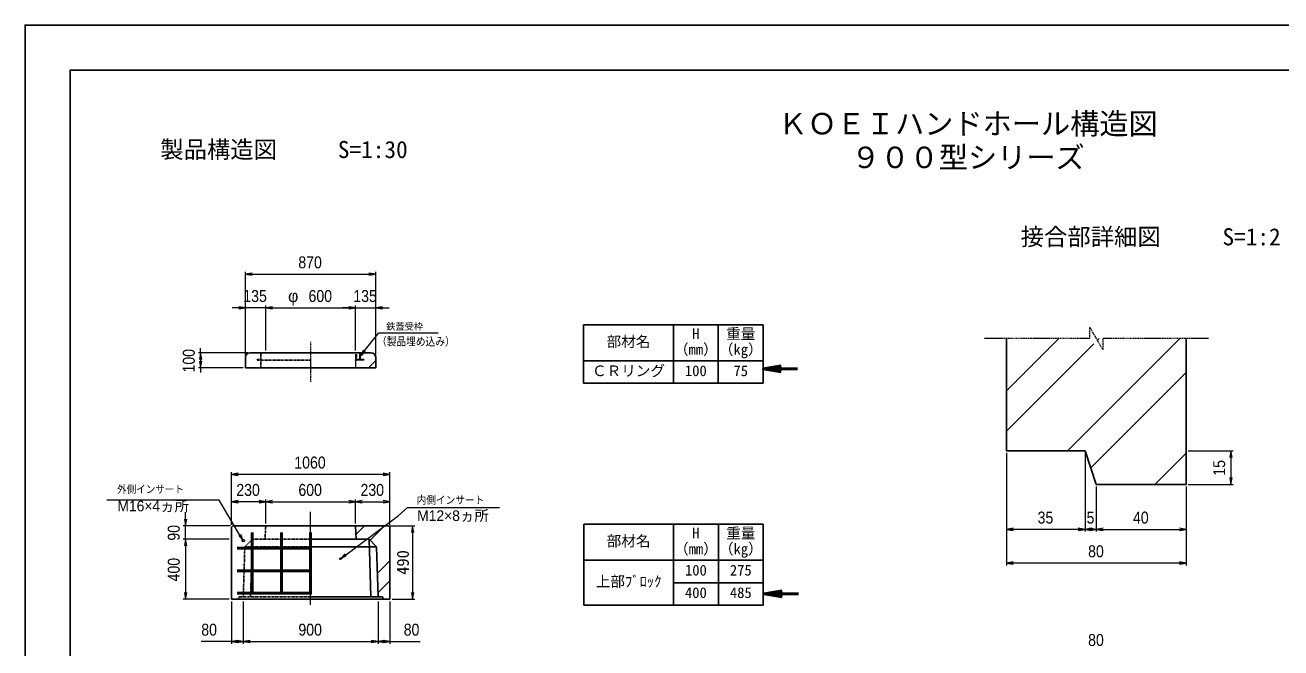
# Model space of a CAD drawing. Units: millimetres, scale not verified. Extents: x -210 to 210, y -148 to 148.
# Drawn here: x -210 to 69.7, y 9.9 to 148.5 of the extents above; entities that cross this region are included whole.
import ezdxf
from ezdxf.enums import TextEntityAlignment as Align

# ---------------------------------------------------------------- set-up
doc = ezdxf.new("R2010")
doc.units = ezdxf.units.MM
doc.linetypes.add('USER1', pattern=[12.95, 6.35, -3.175, 0.25, -3.175])
doc.linetypes.add('USER2', pattern=[4.7625, 3.175, -1.5875])
doc.layers.add('0-0', color=7, linetype='Continuous')
for name, color, linetype, lineweight in [('0-1_0', 9, 'Continuous', 25), ('0-2_dims', 2, 'Continuous', 13), ('0-3_pen1実線', 4, 'Continuous', 13), ('0-4_pen2実線', 3, 'Continuous', 13), ('0-5_pen3実線', 7, 'Continuous', 25), ('0-6_pen4実線', 6, 'Continuous', 25), ('0-7_pen1一点', 4, 'USER1', 13), ('0-8_pen2破線', 3, 'USER2', 25), ('0-9_鉄筋１', 7, 'Continuous', 50), ('0-A_鉄筋２', 7, 'Continuous', 50)]:
    doc.layers.add(name, color=color, linetype=linetype, lineweight=lineweight)
doc.styles.add('ＭＳ ゴシック', font='')
doc.styles.add('ＭＳ Ｐゴシック', font='')
doc.styles.get('ＭＳ ゴシック').set_extended_font_data('MS Gothic')
doc.styles.get('ＭＳ Ｐゴシック').set_extended_font_data('MS PGothic')

# ---------------------------------------------------------------- blocks, each defined once
blk = doc.blocks.new('部分図 1')
at = {"layer": '0-1_0'}
blk.add_lwpolyline([(0, 0), (12600, 0), (12600, 8910), (0, 8910)], close=True, dxfattribs=at)
at = {"layer": '0-2_dims'}
for p, q in [((1472.5, 6706.9), (1472.5, 7261.85)), ((1472.5, 7246.85), (2342.5, 7246.85)), ((2342.5, 6721.9), (2342.5, 7261.85)), ((1472.5, 7021.85), (1382.5, 7021.85)), ((1472.5, 6706.9), (1472.5, 7036.85)), ((1607.5, 7021.85), (1472.5, 7021.85)), ((1607.5, 6736.9), (1607.5, 7036.85)), ((1607.5, 6736.9), (1607.5, 7036.85)), ((1607.5, 7021.85), (2207.5, 7021.85)), ((1607.5, 7021.85), (1697.5, 7021.85)), ((2207.5, 7021.85), (2117.5, 7021.85)), ((2207.5, 6736.9), (2207.5, 7036.85)), ((2207.5, 6736.9), (2207.5, 7036.85)), ((2207.5, 7021.85), (2342.5, 7021.85)), ((2342.5, 6706.9), (2342.5, 7036.85)), ((2342.5, 7021.85), (2432.5, 7021.85)), ((1487.5, 6721.9), (1157.56, 6721.9)), ((1172.56, 6721.9), (1172.56, 6753.72)), ((1172.56, 6721.9), (1172.56, 6621.9)), ((1457.5, 6621.9), (1157.56, 6621.9)), ((1172.56, 6621.9), (1172.56, 6590.08)), ((6557.65, 6052.87), (6557.65, 5527.2)), ((6557.65, 6052.87), (6557.65, 5302.2)), ((7082.65, 6052.87), (7082.65, 5527.2)), ((7082.65, 6052.87), (7082.65, 5527.2)), ((7772.65, 6067.87), (8072.74, 6067.87)), ((8057.74, 6067.87), (8057.74, 5842.87)), ((1378, 5571.71), (1378, 5924.71)), ((2438, 5909.71), (1378, 5909.71)), ((2438, 5571.71), (2438, 5924.71)), ((7157.65, 5827.87), (7157.65, 5527.2)), ((7157.65, 5827.87), (7157.65, 5527.2)), ((7757.65, 5827.87), (7757.65, 5527.2)), ((7757.65, 5827.87), (7757.65, 5302.2)), ((7772.65, 5842.87), (8072.74, 5842.87)), ((1378, 5571.71), (1378, 5741.96)), ((1608, 5726.96), (1378, 5726.96)), ((1608, 5581.71), (1608, 5741.96)), ((1608, 5581.71), (1608, 5741.96)), ((1608, 5726.96), (2208, 5726.96)), ((2208, 5581.71), (2208, 5741.96)), ((2208, 5581.71), (2208, 5741.96)), ((2208, 5726.96), (2438, 5726.96)), ((2438, 5571.71), (2438, 5741.96)), ((1072, 5566.71), (1072, 5656.71)), ((1373, 5566.71), (1057, 5566.71)), ((1072, 5476.71), (1072, 5566.71)), ((7082.65, 5542.2), (6557.65, 5542.2)), ((7157.65, 5542.2), (7082.65, 5542.2)), ((7157.65, 5542.2), (7757.65, 5542.2)), ((1363, 5476.71), (1057, 5476.71)), ((1363, 5476.71), (1057, 5476.71)), ((1072, 5476.71), (1072, 5076.71)), ((1072, 5476.71), (1072, 5386.71)), ((7757.65, 5317.2), (6557.65, 5317.2)), ((1363, 5076.71), (1057, 5076.71)), ((1378, 5061.71), (1378, 4778.71)), ((1458, 5061.71), (1458, 4778.71)), ((1458, 5061.71), (1458, 4778.71)), ((2358, 5061.71), (2358, 4778.71)), ((2358, 5061.71), (2358, 4778.71)), ((2438, 5061.71), (2438, 4778.71)), ((1458, 4793.71), (2358, 4793.71))]:
    blk.add_line(p, q, dxfattribs=at)
at = {"layer": '0-2_dims', "lineweight": 18}
for p, q in [((2408.52, 6855.25), (2759.99, 6855.25)), ((1167.3, 5738.45), (545.83, 5738.45)), ((2554.02, 5689.56), (3170.49, 5689.56)), ((2417.14, 5566.71), (2604, 5566.71)), ((2589, 5566.71), (2589, 5076.71)), ((2453, 5076.71), (2604, 5076.71))]:
    blk.add_line(p, q, dxfattribs=at)
at = {"layer": '0-2_dims', "lineweight": 50}
for p, q in [((4932.01, 6615.66), (5160.59, 6615.66)), ((4939.06, 5111.38), (5167.64, 5111.38))]:
    blk.add_line(p, q, dxfattribs=at)
at = {"layer": '0-2_dims'}
for points in [[(1517.5, 7254.35), (1472.5, 7246.85), (1517.5, 7239.35)], [(2297.5, 7239.35), (2342.5, 7246.85), (2297.5, 7254.35)], [(1427.5, 7014.35), (1472.5, 7021.85), (1427.5, 7029.35)], [(1652.5, 7029.35), (1607.5, 7021.85), (1652.5, 7014.35)], [(1652.5, 7029.35), (1607.5, 7021.85), (1652.5, 7014.35)], [(2162.5, 7014.35), (2207.5, 7021.85), (2162.5, 7029.35)], [(2162.5, 7014.35), (2207.5, 7021.85), (2162.5, 7029.35)], [(2387.5, 7029.35), (2342.5, 7021.85), (2387.5, 7014.35)], [(2239.5, 6699.9), (2363.52, 6855.25), (2408.52, 6855.25)], [(1180.06, 6676.9), (1172.56, 6721.9), (1165.06, 6676.9)], [(2261.71, 6739.75), (2239.5, 6699.9), (2273.44, 6730.39)], [(1165.06, 6666.9), (1172.56, 6621.9), (1180.06, 6666.9)], [(8065.24, 6022.87), (8057.74, 6067.87), (8050.24, 6022.87)], [(1423, 5917.21), (1378, 5909.71), (1423, 5902.21)], [(2393, 5902.21), (2438, 5909.71), (2393, 5917.21)], [(8050.24, 5887.87), (8057.74, 5842.87), (8065.24, 5887.87)], [(1458, 5466.71), (1297.69, 5738.45), (1167.3, 5738.45)], [(1458, 5466.71), (1297.69, 5738.45), (1167.3, 5738.45)], [(1423, 5734.46), (1378, 5726.96), (1423, 5719.46)], [(1563, 5719.46), (1608, 5726.96), (1563, 5734.46)], [(1653, 5734.46), (1608, 5726.96), (1653, 5719.46)], [(2163, 5719.46), (2208, 5726.96), (2163, 5734.46)], [(2253, 5734.46), (2208, 5726.96), (2253, 5719.46)], [(2393, 5719.46), (2438, 5726.96), (2393, 5734.46)], [(2108, 5346.71), (2493.16, 5633.29), (2554.02, 5689.56)], [(1064.5, 5611.71), (1072, 5566.71), (1079.5, 5611.71)], [(6602.65, 5549.7), (6557.65, 5542.2), (6602.65, 5534.7)], [(7037.65, 5534.7), (7082.65, 5542.2), (7037.65, 5549.7)], [(7127.65, 5549.7), (7082.65, 5542.2), (7127.65, 5534.7)], [(7112.65, 5534.7), (7157.65, 5542.2), (7112.65, 5549.7)], [(7202.65, 5549.7), (7157.65, 5542.2), (7202.65, 5534.7)], [(7712.65, 5534.7), (7757.65, 5542.2), (7712.65, 5549.7)], [(1079.5, 5431.71), (1072, 5476.71), (1064.5, 5431.71)], [(1079.5, 5431.71), (1072, 5476.71), (1064.5, 5431.71)], [(1428.68, 5501.66), (1458, 5466.71), (1441.6, 5509.28)], [(1428.68, 5501.66), (1458, 5466.71), (1441.6, 5509.28)], [(2139.63, 5379.59), (2108, 5346.71), (2148.58, 5367.55)], [(6602.65, 5324.7), (6557.65, 5317.2), (6602.65, 5309.7)], [(7712.65, 5309.7), (7757.65, 5317.2), (7712.65, 5324.7)], [(1064.5, 5121.71), (1072, 5076.71), (1079.5, 5121.71)], [(1458, 4793.71), (1378, 4793.71), (1177.18, 4793.71)], [(1423, 4801.21), (1378, 4793.71), (1423, 4786.21)], [(1413, 4786.21), (1458, 4793.71), (1413, 4801.21)], [(1503, 4801.21), (1458, 4793.71), (1503, 4786.21)], [(2313, 4786.21), (2358, 4793.71), (2313, 4801.21)], [(2403, 4801.21), (2358, 4793.71), (2403, 4786.21)], [(2358, 4793.71), (2438, 4793.71), (2638.82, 4793.71)], [(2393, 4786.21), (2438, 4793.71), (2393, 4801.21)]]:
    blk.add_lwpolyline(points, dxfattribs=at)
at = {"layer": '0-2_dims', "lineweight": 50}
for points in [[(5052.01, 6635.66), (4932.01, 6615.66), (5052.01, 6595.66)], [(5059.06, 5131.38), (4939.06, 5111.38), (5059.06, 5091.38)]]:
    blk.add_lwpolyline(points, dxfattribs=at)
at = {"layer": '0-2_dims', "lineweight": 18}
for points in [[(2596.5, 5521.71), (2589, 5566.71), (2581.5, 5521.71)], [(2581.5, 5121.71), (2589, 5076.71), (2596.5, 5121.71)]]:
    blk.add_lwpolyline(points, dxfattribs=at)
at = {"layer": '0-3_pen1実線'}
for p, q in [((6557.65, 6468.33), (6907.19, 6817.87)), ((6965.41, 6067.87), (7715.41, 6817.87)), ((7163.45, 6804.73), (7176.59, 6817.87)), ((2239.5, 6700.92), (2260.48, 6721.9)), ((6557.65, 6198.92), (7140.81, 6782.08)), ((2207.5, 6668.92), (2210.48, 6671.9)), ((2295.18, 6621.9), (2342.5, 6669.22)), ((7120.69, 5953.74), (7757.65, 6590.7)), ((7548.63, 5842.87), (7757.65, 6051.89)), ((2211.13, 5510.41), (2267.43, 5566.71)), ((2305.07, 5469.64), (2402.14, 5566.71)), ((2353.32, 5248.49), (2438, 5333.17)), ((2357.22, 5117.69), (2438, 5198.46))]:
    blk.add_line(p, q, dxfattribs=at)
at = {"layer": '0-4_pen2実線'}
for p, q in [((2233.5, 6721.9), (2233.5, 6677.9)), ((2239.5, 6721.9), (2239.5, 6677.9)), ((2207.5, 6709.4), (2213.5, 6709.4)), ((2207.5, 6709.4), (2207.5, 6671.9)), ((2207.5, 6671.9), (2207.5, 6621.9)), ((2263.5, 6671.9), (2207.5, 6671.9)), ((2233.5, 6677.9), (2213.5, 6677.9)), ((2263.5, 6677.9), (2239.5, 6677.9)), ((2263.5, 6677.9), (2263.5, 6671.9))]:
    blk.add_line(p, q, dxfattribs=at)
at = {"layer": '0-4_pen2実線', "linetype": 'USER2'}
blk.add_line((2213.5, 6709.4), (2213.5, 6677.9), dxfattribs=at)
at = {"layer": '0-4_pen2実線'}
for centre, radius in [((1458, 5466.71), 8), ((2108, 5346.71), 6)]:
    blk.add_circle(centre, radius, dxfattribs=at)
at = {"layer": '0-5_pen3実線'}
for p, q in [((4332.01, 6908.16), (4332.01, 6518.16)), ((4632.01, 6908.16), (4632.01, 6518.16)), ((6557.65, 6817.87), (6557.65, 6067.87)), ((7757.65, 6817.87), (7757.65, 5842.87)), ((1502.5, 6721.9), (2312.5, 6721.9)), ((1472.5, 6691.9), (1472.5, 6621.9)), ((2342.5, 6691.9), (2342.5, 6621.9)), ((3732.01, 6668.16), (4932.01, 6668.16)), ((1472.5, 6621.9), (2342.5, 6621.9)), ((7082.65, 6067.87), (6557.65, 6067.87)), ((7157.65, 5842.87), (7082.65, 6067.87)), ((7157.65, 5842.87), (7757.65, 5842.87)), ((1378, 5556.71), (1388, 5566.71)), ((1378, 5556.71), (1378, 5076.71)), ((2428, 5566.71), (1388, 5566.71)), ((2213, 5476.71), (2208, 5566.71)), ((2438, 5556.71), (2428, 5566.71)), ((2438, 5076.71), (2438, 5556.71)), ((4332.46, 5576.38), (4332.46, 5036.38)), ((4632.46, 5576.38), (4632.46, 5036.38)), ((2298, 5476.71), (1908, 5476.71)), ((2298, 5476.71), (2348, 5426.71)), ((2298, 5476.71), (2309.49, 5091.71)), ((2348, 5426.71), (1908, 5426.71)), ((2348, 5426.71), (2358, 5091.71)), ((3732.46, 5336.38), (4932.46, 5336.38)), ((4332.46, 5186.38), (4932.46, 5186.38)), ((2438, 5076.71), (1378, 5076.71)), ((2388, 5091.71), (1908, 5091.71)), ((2388, 5091.71), (2393, 5076.71))]:
    blk.add_line(p, q, dxfattribs=at)
for centre, start, end in [((1502.5, 6691.9), 90, 180), ((2312.5, 6691.9), 0, 90)]:
    blk.add_arc(centre, 30, start, end, dxfattribs=at)
at = {"layer": '0-6_pen4実線'}
for p, q in [((3732.01, 6908.16), (4932.01, 6908.16)), ((3732.01, 6908.16), (3732.01, 6518.16)), ((4932.01, 6908.16), (4932.01, 6518.16)), ((3732.01, 6518.16), (4932.01, 6518.16)), ((3732.46, 5576.38), (4932.46, 5576.38)), ((3732.46, 5576.38), (3732.46, 5036.38)), ((4932.46, 5576.38), (4932.46, 5036.38)), ((3732.46, 5036.38), (4932.46, 5036.38))]:
    blk.add_line(p, q, dxfattribs=at)
blk.add_lwpolyline([(300, 300), (12300, 300), (12300, 8610), (300, 8610)], close=True, dxfattribs=at)
at = {"layer": '0-7_pen1一点'}
for p, q in [((7114.35, 6817.87), (7114.35, 6892.87)), ((7200.95, 6742.87), (7114.35, 6892.87)), ((7114.35, 6817.87), (6407.65, 6817.87)), ((7907.65, 6817.87), (7200.95, 6817.87)), ((7200.95, 6817.87), (7200.95, 6742.87)), ((1907.5, 6795.97), (1907.5, 6528.35)), ((1908, 5038.71), (1908, 5660.37)), ((1908, 5322.58), (1908, 5660.37))]:
    blk.add_line(p, q, dxfattribs=at)
at = {"layer": '0-8_pen2破線'}
for p, q in [((1575.5, 6721.9), (1575.5, 6621.9)), ((1551.5, 6677.9), (1575.5, 6677.9)), ((1551.5, 6677.9), (1551.5, 6671.9)), ((1551.5, 6671.9), (1907.5, 6671.9)), ((1608, 5566.71), (1603, 5476.71)), ((1608, 5566.71), (1603, 5476.71)), ((1468, 5426.71), (1518, 5476.71)), ((1518, 5474.71), (1506.57, 5091.82)), ((1908, 5476.71), (1518, 5476.71)), ((1468, 5426.71), (1458, 5091.71)), ((1908, 5426.71), (1468, 5426.71)), ((1428, 5091.71), (1423, 5076.71)), ((1908, 5091.71), (1428, 5091.71))]:
    blk.add_line(p, q, dxfattribs=at)
at = {"layer": '0-9_鉄筋１'}
for p, q in [((1518, 5481.71), (1518, 5106.71)), ((1713, 5481.71), (1713, 5106.71)), ((1908, 5481.71), (1908, 5106.71)), ((1518, 5416.71), (1908, 5416.71)), ((1518, 5266.71), (1908, 5266.71)), ((1518, 5116.71), (1908, 5116.71))]:
    blk.add_line(p, q, dxfattribs=at)
at = {"layer": '0-A_鉄筋２'}
for p, q in [((1518, 5481.71), (1518, 5521.71)), ((1713, 5481.71), (1713, 5521.71)), ((1908, 5481.71), (1908, 5521.71)), ((1518, 5416.71), (1418, 5416.71)), ((1518, 5266.71), (1418, 5266.71)), ((1518, 5116.71), (1418, 5116.71))]:
    blk.add_line(p, q, dxfattribs=at)
at = {"layer": '0-2_dims', "color": 7, "style": 'ＭＳ Ｐゴシック'}
for s, height, width, p in [('870', 79.98, 0.9, (1825.68, 7261.85)), ('135', 79.98, 0.9, (1458.18, 7036.85)), ('600', 79.98, 0.9, (1893.86, 7036.85)), ('135', 79.98, 0.9, (2193.18, 7036.85)), ('（製品埋め込み）', 54.61, 0.85, (2351.03, 6753.7)), ('1060', 79.98, 0.9, (1798.91, 5924.71)), ('外側インサート', 50.68, 0.9, (614.34, 5769.71)), ('230', 79.98, 0.9, (1411.18, 5741.96)), ('600', 79.98, 0.9, (1826.18, 5741.96)), ('230', 79.98, 0.9, (2241.18, 5741.96)), ('内側インサート', 51.2, 0.9, (2616.31, 5697.74)), ('35', 79.98, 0.9, (6765.6, 5557.2)), ('5', 79.98, 0.9, (7092.88, 5557.2)), ('40', 79.98, 0.9, (7403.1, 5557.2)), ('80', 79.98, 0.9, (7103.1, 5332.2)), ('80', 79.98, 0.9, (1177.18, 4808.71)), ('900', 79.98, 0.9, (1826.18, 4808.71)), ('80', 79.98, 0.9, (2529.73, 4808.71)), ('80', 79.98, 0.9, (7103.1, 4739.71))]:
    blk.add_text(s, height=height, dxfattribs=dict(at, width=width)).set_placement(p, align=Align.BOTTOM_LEFT)
for s, height, p in [('φ', 79.98, (1757.5, 7036.85)), ('鉄蓋受枠', 44.11, (2412.8, 6861.79)), ('M16×4ヵ所', 70.81, (616.6, 5641.86)), ('M12×8ヵ所', 70.81, (2619.74, 5577.29))]:
    blk.add_text(s, height=height, dxfattribs=at).set_placement(p, align=Align.BOTTOM_LEFT)
at = {"layer": '0-2_dims', "color": 7, "style": 'ＭＳ Ｐゴシック', "width": 0.9}
for s, p in [('100', (1157.56, 6590.08)), ('15', (8042.74, 5900.82)), ('90', (1057, 5467.16)), ('400', (1057, 5194.89))]:
    blk.add_text(s, height=79.98, rotation=90, dxfattribs=at).set_placement(p, align=Align.BOTTOM_LEFT)
at = {"layer": '0-2_dims', "color": 7, "style": 'ＭＳ ゴシック'}
blk.add_text('490', height=80.65, rotation=90, dxfattribs=at).set_placement((2588.5, 5239.21), align=Align.BOTTOM_LEFT)
at = {"layer": '0-5_pen3実線', "style": 'ＭＳ ゴシック'}
for s, height, p in [('\u3000製品構造図\u3000', 114.4, (747, 7987.74)), ('S=1:30', 114.4, (2089.65, 7987.74)), ('\u3000接合部詳細図\u3000', 114.4, (6496.22, 7404.99)), ('S=1:2', 114.3, (8000.96, 7405.01)), ('H', 71.47, (4457.64, 6791.91)), ('重量', 71.47, (4684.53, 6791.92)), ('部材名', 71.47, (3885.78, 6739.41)), ('（mm）', 71.49, (4335.74, 6686.9)), ('（kg）', 71.49, (4635.74, 6686.9)), ('ＣＲリング', 71.46, (3788.32, 6544.42)), ('100', 71.47, (4408.9, 6544.41)), ('75', 71.44, (4733.29, 6544.43)), ('H', 71.47, (4458.09, 5460.13)), ('重量', 71.47, (4684.98, 5460.14)), ('部材名', 71.47, (3886.24, 5407.64)), ('（mm）', 71.49, (4336.2, 5355.12)), ('（kg）', 71.49, (4636.2, 5355.12)), ('100', 71.47, (4409.35, 5212.64)), ('275', 71.45, (4709.38, 5212.65)), ('上部ﾌﾞﾛｯｸ', 71.48, (3813.11, 5137.63)), ('400', 71.46, (4409.36, 5062.65)), ('485', 71.43, (4709.39, 5062.66))]:
    blk.add_text(s, height=height, dxfattribs=at).set_placement(p, align=Align.BOTTOM_LEFT)
at = {"layer": '0-6_pen4実線', "style": 'ＭＳ ゴシック'}
for s, p in [('\u3000ＫＯＥＩハンドホール構造図\u3000', (4837.55, 8137.5)), ('９００型シリーズ', (5519.99, 7912.5))]:
    blk.add_text(s, height=143, dxfattribs=at).set_placement(p, align=Align.BOTTOM_LEFT)

msp = doc.modelspace()

# ---------------------------------------------------------------- block references
at = {"layer": '0-0', "xscale": 0.0333333, "yscale": 0.0333333}
msp.add_blockref('部分図 1', (-210, -148.5), dxfattribs=at)

doc.saveas('drawing.dxf')
